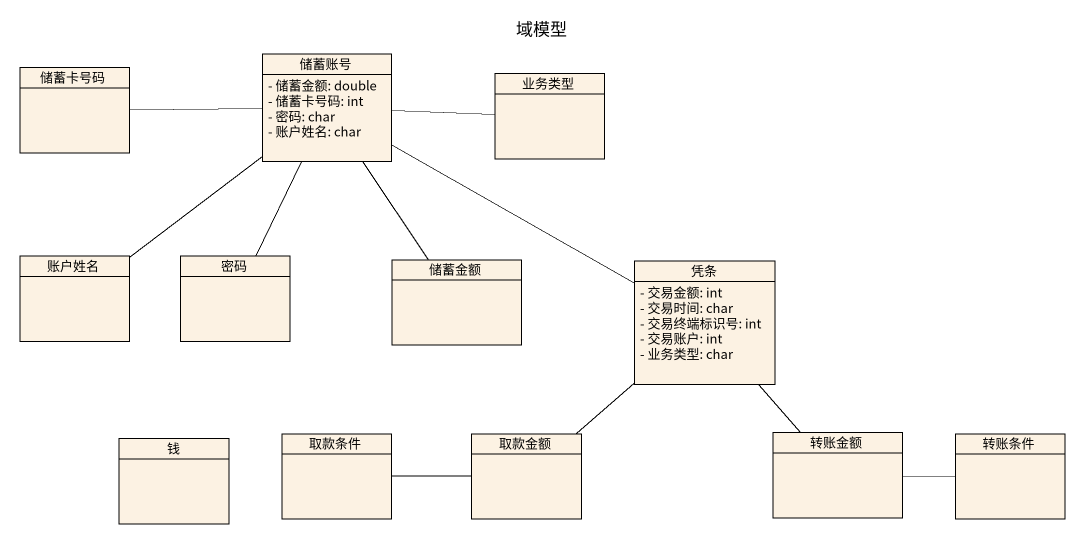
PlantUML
@startuml
title 域模型
hide circle
hide empty members
skinparam classAttributeIconSize 0
class 储蓄卡号码
class 储蓄账号 {
  - 储蓄金额: double
  - 储蓄卡号码: int
  - 密码: char
  - 账户姓名: char
}
class 业务类型
class 账户姓名
class 密码
class 储蓄金额
class 凭条 {
  - 交易金额: int
  - 交易时间: char
  - 交易终端标识号: int
  - 交易账户: int
  - 业务类型: char
}
class 钱
class 取款条件
class 取款金额
class 转账金额
class 转账条件
储蓄卡号码 -right- 储蓄账号
储蓄账号 -right- 业务类型
储蓄账号 -- 账户姓名
储蓄账号 -- 密码
储蓄账号 -- 储蓄金额
储蓄账号 -right- 凭条
凭条 -- 取款金额
凭条 -- 转账金额
取款金额 -left- 取款条件
转账金额 -right- 转账条件
@enduml
